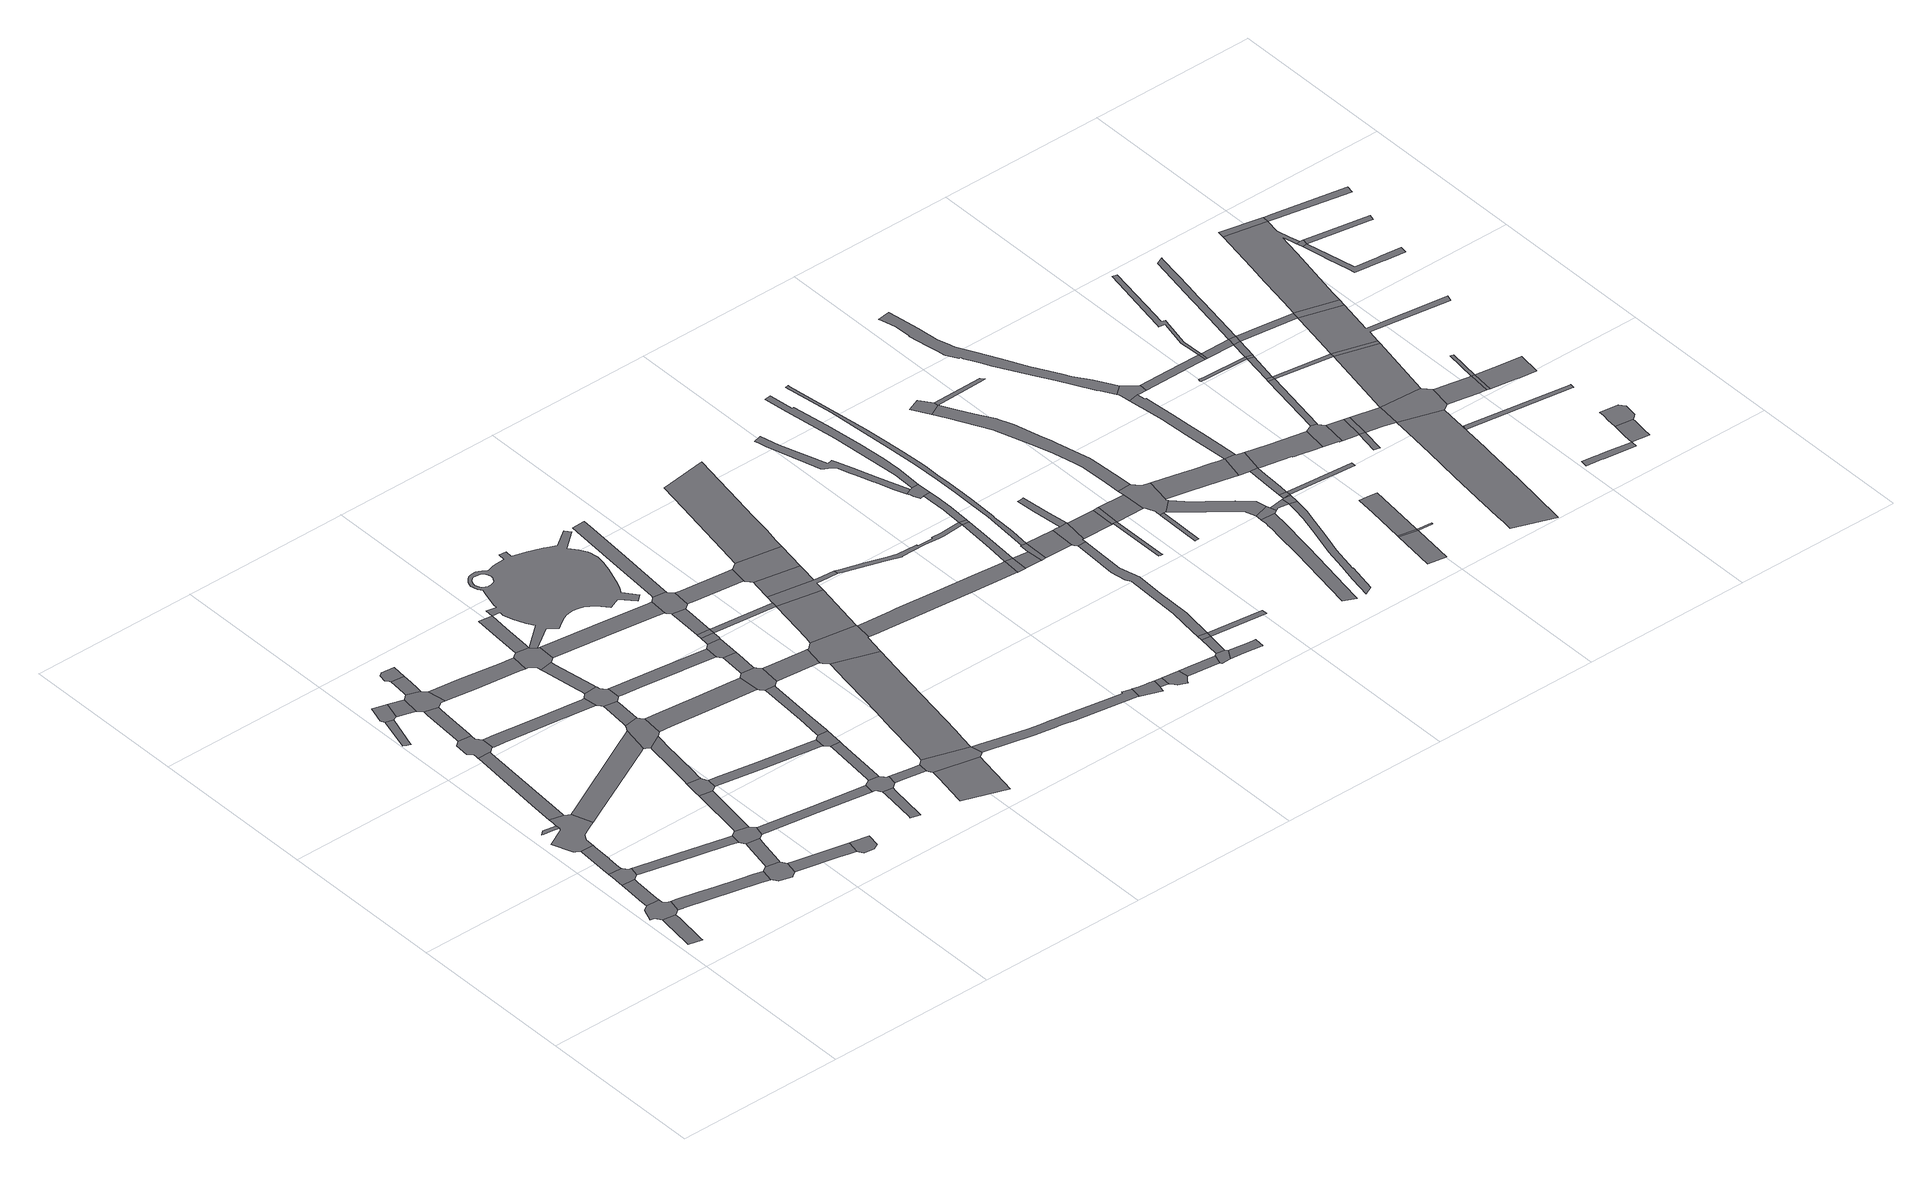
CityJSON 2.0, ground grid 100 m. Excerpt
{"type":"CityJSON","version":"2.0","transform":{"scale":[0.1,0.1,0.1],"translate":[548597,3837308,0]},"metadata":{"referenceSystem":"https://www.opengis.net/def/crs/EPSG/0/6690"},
"CityObjects":{
"road1":{"type":"Road","attributes":{"RoadStructureAttribute.sectionType":"1"},"geometry":[{"type":"MultiSurface","lod":"1","boundaries":[[[0,1,2,3,4,5,6,7,8,9,10,11]]]}]},
"road2":{"type":"Road","geometry":[{"type":"MultiSurface","lod":"1","boundaries":[[[12,13,14,15,16,0,11,17,18,19,20,21,22]]]}]},
"road3":{"type":"Road","attributes":{"RoadStructureAttribute.sectionType":"1"},"geometry":[{"type":"MultiSurface","lod":"1","boundaries":[[[23,24,25,12,22,26,27,28,29]]]}]},
"road4":{"type":"Road","geometry":[{"type":"MultiSurface","lod":"1","boundaries":[[[30,31,32,23,29,33,34,35,36,37,38]]]}]},
"road5":{"type":"Road","attributes":{"RoadStructureAttribute.sectionType":"1"},"geometry":[{"type":"MultiSurface","lod":"1","boundaries":[[[39,40,41,30,38,42,43,44,45,46,47,48]]]}]},
"road6":{"type":"Road","attributes":{"RoadStructureAttribute.sectionType":"1"},"geometry":[{"type":"MultiSurface","lod":"1","boundaries":[[[49,50,51,52,53,54,55,56,57]]]}]},
"road7":{"type":"Road","geometry":[{"type":"MultiSurface","lod":"1","boundaries":[[[58,59,60,57,56,61,62,63,64,39,48,65,66,67,68,69,70,71,72,73]]]}]},
"road8":{"type":"Road","attributes":{"RoadStructureAttribute.sectionType":"1"},"geometry":[{"type":"MultiSurface","lod":"1","boundaries":[[[74,75,76,77,78,18,17,79,80,81,82,83,84]]]}]},
"road9":{"type":"Road","attributes":{"RoadStructureAttribute.sectionType":"1"},"geometry":[{"type":"MultiSurface","lod":"1","boundaries":[[[85,86,87,35,34,88,89,90,91,92]]]}]},
"road10":{"type":"Road","attributes":{"RoadStructureAttribute.sectionType":"1"},"geometry":[{"type":"MultiSurface","lod":"1","boundaries":[[[93,94,95,96,58,73,97,98,99,100,101]]]}]},
"road11":{"type":"Road","attributes":{"RoadStructureAttribute.sectionType":"1"},"geometry":[{"type":"MultiSurface","lod":"1","boundaries":[[[102,103,104,105,106,107]]]}]},
"road12":{"type":"Road","geometry":[{"type":"MultiSurface","lod":"1","boundaries":[[[108,84,83,109,110,111,112,113,114,115,116]]]}]},
"road13":{"type":"Road","geometry":[{"type":"MultiSurface","lod":"1","boundaries":[[[117,118,119,102,107,120,121,122]]]}]},
"road14":{"type":"Road","geometry":[{"type":"MultiSurface","lod":"1","boundaries":[[[123,124,125,126,127,128,93,101,129,130,131,132,133]]]}]},
"road15":{"type":"Road","attributes":{"RoadStructureAttribute.sectionType":"1"},"geometry":[{"type":"MultiSurface","lod":"1","boundaries":[[[134,135,136,137,108,116,138,139,140,141]]]}]},
"road16":{"type":"Road","attributes":{"RoadStructureAttribute.sectionType":"1"},"geometry":[{"type":"MultiSurface","lod":"1","boundaries":[[[142,122,121,143,144,145]]]}]},
"road17":{"type":"Road","attributes":{"RoadStructureAttribute.sectionType":"1"},"geometry":[{"type":"MultiSurface","lod":"1","boundaries":[[[146,147,148,149,150,123,133,151,152,153,154]]]}]},
"road18":{"type":"Road","geometry":[{"type":"MultiSurface","lod":"1","boundaries":[[[155,156,92,91,157,134,141,158,159,160,161]]]}]},
"road19":{"type":"Road","attributes":{"RoadStructureAttribute.sectionType":"1"},"geometry":[{"type":"MultiSurface","lod":"1","boundaries":[[[162,163,164,165,70,69,166,167,168,169]]]}]},
"road20":{"type":"Road","geometry":[{"type":"MultiSurface","lod":"1","boundaries":[[[170,171,145,144,172,146,154,173,174,175,176,177,178]]]}]},
"road21":{"type":"Road","attributes":{"RoadStructureAttribute.sectionType":"1"},"geometry":[{"type":"MultiSurface","lod":"1","boundaries":[[[179,180,115,114,181,182,183,184,185]]]}]},
"road22":{"type":"Road","attributes":{"RoadStructureAttribute.sectionType":"1"},"geometry":[{"type":"MultiSurface","lod":"1","boundaries":[[[186,187,170,178,188,189,190,191,192]]]}]},
"road23":{"type":"Road","attributes":{"RoadStructureAttribute.sectionType":"1"},"geometry":[{"type":"MultiSurface","lod":"1","boundaries":[[[193,194,195,155,161,196,197,198]]]}]},
"road24":{"type":"Road","geometry":[{"type":"MultiSurface","lod":"1","boundaries":[[[199,200,201,202,203,186,192,204]]]}]},
"road25":{"type":"Road","attributes":{"RoadStructureAttribute.sectionType":"1"},"geometry":[{"type":"MultiSurface","lod":"1","boundaries":[[[205,206,207,208,131,130,209,210,211,212,213,214,215,216,217]]]}]},
"road26":{"type":"Road","geometry":[{"type":"MultiSurface","lod":"1","boundaries":[[[218,219,193,198,220,221,222,223]]]}]},
"road27":{"type":"Road","geometry":[{"type":"MultiSurface","lod":"1","boundaries":[[[224,185,184,225,226,227,228,229]]]}]},
"road28":{"type":"Road","attributes":{"RoadStructureAttribute.sectionType":"1"},"geometry":[{"type":"MultiSurface","lod":"1","boundaries":[[[230,231,232,233,234,235,236,237,238,239,218,223]]]}]},
"road29":{"type":"Road","attributes":{"RoadStructureAttribute.sectionType":"1"},"geometry":[{"type":"MultiSurface","lod":"1","boundaries":[[[240,241,242,176,175,243,244,245,246,247]]]}]},
"road30":{"type":"Road","attributes":{"RoadStructureAttribute.sectionType":"1"},"geometry":[{"type":"MultiSurface","lod":"1","boundaries":[[[248,249,160,159,250,251,252,253]]]}]},
"road31":{"type":"Road","geometry":[{"type":"MultiSurface","lod":"1","boundaries":[[[254,255,256,257,162,169,258,236,235,259,260]]]}]},
"road32":{"type":"Road","attributes":{"RoadStructureAttribute.sectionType":"1"},"geometry":[{"type":"MultiSurface","lod":"1","boundaries":[[[261,262,263,256,255,264,265,266]]]}]},
"road33":{"type":"Road","attributes":{"RoadStructureAttribute.sectionType":"1"},"geometry":[{"type":"MultiSurface","lod":"1","boundaries":[[[267,268,269,221,220,270,271,272,273,274]]]}]},
"road34":{"type":"Road","geometry":[{"type":"MultiSurface","lod":"1","boundaries":[[[275,276,277,278,279,217,216,280,261,266,281,282,283]]]}]},
"road35":{"type":"Road","attributes":{"RoadStructureAttribute.sectionType":"1"},"geometry":[{"type":"MultiSurface","lod":"1","boundaries":[[[284,285,286,287,288,289,290,279,278]]]}]},
"road36":{"type":"Road","geometry":[{"type":"MultiSurface","lod":"1","boundaries":[[[291,292,247,246,293,294,295,296,287,286,297,298,299,300,301,302,303]]]}]},
"road37":{"type":"Road","attributes":{"RoadStructureAttribute.sectionType":"1"},"geometry":[{"type":"MultiSurface","lod":"1","boundaries":[[[304,305,306,307,308,309,310,311]]]}]},
"road38":{"type":"Road","geometry":[{"type":"MultiSurface","lod":"1","boundaries":[[[312,253,252,313,314,315,304,311,316,317,318,319,320,321,322,323,324]]]}]},
"road39":{"type":"Road","attributes":{"RoadStructureAttribute.sectionType":"1"},"geometry":[{"type":"MultiSurface","lod":"1","boundaries":[[[325,326,327,291,303,328,329,330,331]]]}]},
"road40":{"type":"Road","attributes":{"RoadStructureAttribute.sectionType":"1"},"geometry":[{"type":"MultiSurface","lod":"1","boundaries":[[[332,333,334,260,259,335,336,337,338,339]]]}]},
"road41":{"type":"Road","attributes":{"RoadStructureAttribute.sectionType":"1"},"geometry":[{"type":"MultiSurface","lod":"1","boundaries":[[[340,341,342,312,324,343,344,345]]]}]},
"road42":{"type":"Road","attributes":{"RoadStructureAttribute.sectionType":"1"},"geometry":[{"type":"MultiSurface","lod":"1","boundaries":[[[346,347,319,318,348,349,350]]]}]},
"road43":{"type":"Road","geometry":[{"type":"MultiSurface","lod":"1","boundaries":[[[351,352,353,274,273,340,345,354]]]}]},
"road44":{"type":"Road","attributes":{"RoadStructureAttribute.sectionType":"1"},"geometry":[{"type":"MultiSurface","lod":"1","boundaries":[[[355,356,357,358,359,360,283,282,361,362,363,364,365,366,367,368,369]]]}]},
"road45":{"type":"Road","attributes":{"RoadStructureAttribute.sectionType":"1"},"geometry":[{"type":"MultiSurface","lod":"1","boundaries":[[[370,371,372,373,374,375,376,377]]]}]},
"road46":{"type":"Road","attributes":{"RoadStructureAttribute.sectionType":"1"},"geometry":[{"type":"MultiSurface","lod":"1","boundaries":[[[378,379,380,381,351,354,382,383,384,385]]]}]},
"road47":{"type":"Road","attributes":{"RoadStructureAttribute.sectionType":"1"},"geometry":[{"type":"MultiSurface","lod":"1","boundaries":[[[386,387,299,298,388,389,390,391,392]]]}]},
"road48":{"type":"Road","geometry":[{"type":"MultiSurface","lod":"1","boundaries":[[[393,350,349,370,377,394,395,396,397,398]]]}]},
"road49":{"type":"Road","geometry":[{"type":"MultiSurface","lod":"1","boundaries":[[[399,400,339,338,401,378,385,402,403,404,405,406,407,408]]]}]},
"road50":{"type":"Road","geometry":[{"type":"MultiSurface","lod":"1","boundaries":[[[409,410,411,412,413,414,415,416,417,418,419,420,421,422,423,424,425,426,427,428,429,430,431,432,433,434,435,436,437,438,439,440,441,442,443,444,331,445,446,447,448,449,301,300,450,451,452,453,454,455,456,457,458,459,460,461,462,463,464,465,466,467,468,469,470,471,472,473,474,475,476,477,478,479,480,481],[482,483,484,485,486,487,488,489,490,491,492,493,494,495,496,497,498,499,500,501,502,503,504,505,506,507,508,509,510,511,512,513,514,515,516,517,518,519,520,521,522]]]}]},
"road51":{"type":"Road","attributes":{"RoadStructureAttribute.sectionType":"1"},"geometry":[{"type":"MultiSurface","lod":"1","boundaries":[[[523,524,525,399,408,526,527,528]]]}]},
"road52":{"type":"Road","geometry":[{"type":"MultiSurface","lod":"1","boundaries":[[[529,369,368,530,523,528,531]]]}]},
"road53":{"type":"Road","attributes":{"RoadStructureAttribute.sectionType":"1"},"geometry":[{"type":"MultiSurface","lod":"1","boundaries":[[[532,533,529,531,534,535,536,537]]]}]},
"road54":{"type":"Road","geometry":[{"type":"MultiSurface","lod":"1","boundaries":[[[538,532,537,539]]]}]},
"road55":{"type":"Road","attributes":{"RoadStructureAttribute.sectionType":"1"},"geometry":[{"type":"MultiSurface","lod":"1","boundaries":[[[540,541,405,404,542,543,544,545]]]}]},
"road56":{"type":"Road","attributes":{"RoadStructureAttribute.sectionType":"1"},"geometry":[{"type":"MultiSurface","lod":"1","boundaries":[[[546,547,548,549,550,551,552,553,393,398,554,555,556,557,558]]]}]},
"road57":{"type":"Road","attributes":{"RoadStructureAttribute.sectionType":"1"},"geometry":[{"type":"MultiSurface","lod":"1","boundaries":[[[559,560,561,538,539,562,563]]]}]},
"road58":{"type":"Road","geometry":[{"type":"MultiSurface","lod":"1","boundaries":[[[564,565,392,391,566,559,563,567,568,569,570,571,572]]]}]},
"road59":{"type":"Road","attributes":{"RoadStructureAttribute.sectionType":"1"},"geometry":[{"type":"MultiSurface","lod":"1","boundaries":[[[539,537,573,574]]]}]},
"road60":{"type":"Road","attributes":{"RoadStructureAttribute.sectionType":"1"},"geometry":[{"type":"MultiSurface","lod":"1","boundaries":[[[575,576,577,578,579,580,581,582,583,564,572]]]}]},
"road61":{"type":"Road","geometry":[{"type":"MultiSurface","lod":"1","boundaries":[[[584,585,586,545,544,587,588,546,558,589,590,591,592,593,594]]]}]},
"road62":{"type":"Road","attributes":{"RoadStructureAttribute.sectionType":"1"},"geometry":[{"type":"MultiSurface","lod":"1","boundaries":[[[595,596,569,568,597,598,599,600]]]}]},
"road63":{"type":"Road","attributes":{"RoadStructureAttribute.sectionType":"1"},"geometry":[{"type":"MultiSurface","lod":"1","boundaries":[[[601,602,603,604,605,606,607,608,609,610,611,396,395,612,613,614,615,616,617,618,619,620,621,622]]]}]},
"road64":{"type":"Road","attributes":{"RoadStructureAttribute.sectionType":"1"},"geometry":[{"type":"MultiSurface","lod":"1","boundaries":[[[573,623,624,584,594,625,626]]]}]},
"road65":{"type":"Road","attributes":{"RoadStructureAttribute.sectionType":"1"},"geometry":[{"type":"MultiSurface","lod":"1","boundaries":[[[627,628,629,630,631,632,633]]]}]},
"road66":{"type":"Road","geometry":[{"type":"MultiSurface","lod":"1","boundaries":[[[629,634,574,573,626,635,636,637,638,639,640,630]]]}]},
"road67":{"type":"Road","geometry":[{"type":"MultiSurface","lod":"1","boundaries":[[[641,642,643,600,599,644,645,627,633,646]]]}]},
"road68":{"type":"Road","geometry":[{"type":"MultiSurface","lod":"1","boundaries":[[[647,648,649,650,651,652,622,621,653,654,655,656]]]}]},
"road69":{"type":"Road","attributes":{"RoadStructureAttribute.sectionType":"1"},"geometry":[{"type":"MultiSurface","lod":"1","boundaries":[[[657,658,659,660,661,662,663,664,665,666,667,668,669,641,646]]]}]},
"road70":{"type":"Road","attributes":{"RoadStructureAttribute.sectionType":"1"},"geometry":[{"type":"MultiSurface","lod":"1","boundaries":[[[670,671,672,673,674,675,593,592,676,677,678,679,680,681,682,683,684,685]]]}]},
"road71":{"type":"Road","attributes":{"RoadStructureAttribute.sectionType":"1"},"geometry":[{"type":"MultiSurface","lod":"1","boundaries":[[[656,655,686,687]]]}]},
"road72":{"type":"Road","geometry":[{"type":"MultiSurface","lod":"1","boundaries":[[[687,686,688,689,690,691,692,693,694,695]]]}]},
"road73":{"type":"Road","attributes":{"RoadStructureAttribute.sectionType":"1"},"geometry":[{"type":"MultiSurface","lod":"1","boundaries":[[[696,697,698,699,700,701,702,703,704,639,638,705,706,707,708,709,710,711,712,713]]]}]},
"road74":{"type":"Road","attributes":{"RoadStructureAttribute.sectionType":"1"},"geometry":[{"type":"MultiSurface","lod":"1","boundaries":[[[714,695,694,715,716,717]]]}]},
"road75":{"type":"Road","geometry":[{"type":"MultiSurface","lod":"1","boundaries":[[[718,717,716,719,720,721,722]]]}]},
"road76":{"type":"Road","attributes":{"RoadStructureAttribute.sectionType":"1"},"geometry":[{"type":"MultiSurface","lod":"1","boundaries":[[[723,718,722,724]]]}]},
"road77":{"type":"Road","geometry":[{"type":"MultiSurface","lod":"1","boundaries":[[[685,684,725,726,727,728]]]}]},
"road78":{"type":"Road","geometry":[{"type":"MultiSurface","lod":"1","boundaries":[[[729,723,724,730]]]}]},
"road79":{"type":"Road","attributes":{"RoadStructureAttribute.sectionType":"1"},"geometry":[{"type":"MultiSurface","lod":"1","boundaries":[[[731,721,720,732,733,734,735,736]]]}]},
"road80":{"type":"Road","attributes":{"RoadStructureAttribute.sectionType":"1"},"geometry":[{"type":"MultiSurface","lod":"1","boundaries":[[[737,738,727,726,739,740,741,742,743]]]}]},
"road81":{"type":"Road","attributes":{"RoadStructureAttribute.sectionType":"1"},"geometry":[{"type":"MultiSurface","lod":"1","boundaries":[[[712,744,745,685,728,746,747,748]]]}]},
"road82":{"type":"Road","geometry":[{"type":"MultiSurface","lod":"1","boundaries":[[[749,743,742,750,751,752]]]}]},
"road83":{"type":"Road","geometry":[{"type":"MultiSurface","lod":"1","boundaries":[[[753,713,712,748,754]]]}]},
"road84":{"type":"Road","attributes":{"RoadStructureAttribute.sectionType":"1"},"geometry":[{"type":"MultiSurface","lod":"1","boundaries":[[[755,756,757,758,759,760,761,762,763,764,765,766,767,768,769,770,771,772,773,774,775,776,777,778,779,780,781,782]]]}]},
"road85":{"type":"Road","attributes":{"RoadStructureAttribute.sectionType":"1"},"geometry":[{"type":"MultiSurface","lod":"1","boundaries":[[[783,784,785,786,787,788,789,790,729,730,791,792,793,794,795,796,797]]]}]},
"road86":{"type":"Road","attributes":{"RoadStructureAttribute.sectionType":"1"},"geometry":[{"type":"MultiSurface","lod":"1","boundaries":[[[798,799,800,801,730,724]]]}]},
"road87":{"type":"Road","attributes":{"RoadStructureAttribute.sectionType":"1"},"geometry":[{"type":"MultiSurface","lod":"1","boundaries":[[[802,803,804,805,806,807,808,753,754]]]}]},
"road88":{"type":"Road","geometry":[{"type":"MultiSurface","lod":"1","boundaries":[[[809,810,811,782,781,812,813,814,805,804]]]}]},
"road89":{"type":"Road","attributes":{"RoadStructureAttribute.sectionType":"1"},"geometry":[{"type":"MultiSurface","lod":"1","boundaries":[[[815,751,750,816,817,818]]]}]},
"road90":{"type":"Road","geometry":[{"type":"MultiSurface","lod":"1","boundaries":[[[819,818,817,820,783,797,821,822,823,824,825]]]}]},
"road91":{"type":"Road","attributes":{"RoadStructureAttribute.sectionType":"1"},"geometry":[{"type":"MultiSurface","lod":"1","boundaries":[[[826,827,828,829,830,831,832,833,834,835,836,837,810,809]]]}]},
"road92":{"type":"Road","attributes":{"RoadStructureAttribute.sectionType":"1"},"geometry":[{"type":"MultiSurface","lod":"1","boundaries":[[[838,839,840,841,842,843,844,845,846,847,848,849,850,851,852,853,854,855,856,857,858,859,860,861,862,752,751]]]}]},
"road93":{"type":"Road","attributes":{"RoadStructureAttribute.sectionType":"1"},"geometry":[{"type":"MultiSurface","lod":"1","boundaries":[[[863,864,865,866,867,825,824]]]}]},
"road94":{"type":"Road","attributes":{"RoadStructureAttribute.sectionType":"1"},"geometry":[{"type":"MultiSurface","lod":"1","boundaries":[[[868,823,822,869,870]]]}]},
"road95":{"type":"Road","geometry":[{"type":"MultiSurface","lod":"1","boundaries":[[[871,872,873,874,875,876]]]}]},
"road96":{"type":"Road","geometry":[{"type":"MultiSurface","lod":"1","boundaries":[[[870,869,871,876,877]]]}]},
"road97":{"type":"Road","attributes":{"RoadStructureAttribute.sectionType":"1"},"geometry":[{"type":"MultiSurface","lod":"1","boundaries":[[[877,876,878,879,880]]]}]},
"road98":{"type":"Road","geometry":[{"type":"MultiSurface","lod":"1","boundaries":[[[881,882,883,884,885,886]]]}]},
"road99":{"type":"Road","geometry":[{"type":"MultiSurface","lod":"1","boundaries":[[[887,888,889,890,891,892,893,880,879,894,895,896,897,898,881,886,899,900,901,902,903]]]}]},
"road100":{"type":"Road","geometry":[{"type":"MultiSurface","lod":"1","boundaries":[[[904,905,906,907,908,909]]]}]},
"road101":{"type":"Road","attributes":{"RoadStructureAttribute.sectionType":"1"},"geometry":[{"type":"MultiSurface","lod":"1","boundaries":[[[910,911,912,913,914,915,916,917,918,919,920,921,922,923,924,925,908,907,926,927,928,929,930,931,932,933,934,891,890]]]}]},
"road102":{"type":"Road","attributes":{"RoadStructureAttribute.sectionType":"1"},"geometry":[{"type":"MultiSurface","lod":"1","boundaries":[[[935,936,937,938,939,940,941,942,943,944,945,946,947,948,949]]]}]},
"road103":{"type":"Road","attributes":{"RoadStructureAttribute.sectionType":"1"},"geometry":[{"type":"MultiSurface","lod":"1","boundaries":[[[950,951,952,953,900,899,954,955,956,957]]]}]},
"road104":{"type":"Road","attributes":{"RoadStructureAttribute.sectionType":"1"},"geometry":[{"type":"MultiSurface","lod":"1","boundaries":[[[958,959,960,961,962,963,964,965,966,967,968,969,970,971,972,973,974,975,976,977,978,979,980,981]]]}]},
"road105":{"type":"Road","geometry":[{"type":"MultiSurface","lod":"1","boundaries":[[[957,956,935,949,982,983,984]]]}]},
"road106":{"type":"Road","geometry":[{"type":"MultiSurface","lod":"1","boundaries":[[[985,986,987,988,909,908]]]}]},
"road107":{"type":"Road","attributes":{"RoadStructureAttribute.sectionType":"1"},"geometry":[{"type":"MultiSurface","lod":"1","boundaries":[[[989,990,991,992,993,994,995,903,902,996,997,998,999,1000,1001,1002]]]}]},
"road108":{"type":"Road","attributes":{"RoadStructureAttribute.sectionType":"1"},"geometry":[{"type":"MultiSurface","lod":"1","boundaries":[[[1003,1004,1005,984,983,1006,1007,1008,958]]]}]},
"road109":{"type":"Road","geometry":[{"type":"MultiSurface","lod":"1","boundaries":[[[1009,1003,958,981,1010,1011]]]}]},
"road110":{"type":"Road","attributes":{"RoadStructureAttribute.sectionType":"1"},"geometry":[{"type":"MultiSurface","lod":"1","boundaries":[[[1012,1013,1014,1009,1011]]]}]},
"road111":{"type":"Road","geometry":[{"type":"MultiSurface","lod":"1","boundaries":[[[1015,1016,1014,1013,1017]]]}]},
"road112":{"type":"Road","attributes":{"RoadStructureAttribute.sectionType":"1"},"geometry":[{"type":"MultiSurface","lod":"1","boundaries":[[[1018,1019,1020,1021,1022]]]}]},
"road113":{"type":"Road","attributes":{"RoadStructureAttribute.sectionType":"1"},"geometry":[{"type":"MultiSurface","lod":"1","boundaries":[[[1023,1024,1015,1017,1025,1026,1027,1028,1029]]]}]},
"road114":{"type":"Road","geometry":[{"type":"MultiSurface","lod":"1","boundaries":[[[1030,1018,1022,1031]]]}]},
"road115":{"type":"Road","geometry":[{"type":"MultiSurface","lod":"1","boundaries":[[[1002,1001,1023,1029,1032,1033,1034,1035]]]}]},
"road116":{"type":"Road","attributes":{"RoadStructureAttribute.sectionType":"1"},"geometry":[{"type":"MultiSurface","lod":"1","boundaries":[[[1036,1037,1038,1039,1040,1041,1042,1030,1031]]]}]},
"road117":{"type":"Road","geometry":[{"type":"MultiSurface","lod":"1","boundaries":[[[1043,1044,1031,1022]]]}]},
"road118":{"type":"Road","attributes":{"RoadStructureAttribute.sectionType":"1"},"geometry":[{"type":"MultiSurface","lod":"1","boundaries":[[[1045,1046,1047,1048,1049,1050,1051,1052,1053,1054,1055,1056,1057,1002,1035]]]}]},
"road119":{"type":"Road","attributes":{"RoadStructureAttribute.sectionType":"1"},"geometry":[{"type":"MultiSurface","lod":"1","boundaries":[[[1058,1059,1060,1061,1062,1063,1064,1065,1066,1067,1068,1069,1070,1071,1072,1073,1074,1075,1076,1077,1078,1079,1080,1081,1082,1083,1084,1085,1086,1087,1088,1089,1090,1091,1092,1093,1094,1095,1096]]]}]},
"road120":{"type":"Road","attributes":{"RoadStructureAttribute.sectionType":"1"},"geometry":[{"type":"MultiSurface","lod":"1","boundaries":[[[1097,1098,1099,1100,1017,1013]]]}]},
"road121":{"type":"Road","geometry":[{"type":"MultiSurface","lod":"1","boundaries":[[[1101,1102,1096,1095,1103,1104,1054,1053,1105,1106,1107,1108]]]}]},
"road122":{"type":"Road","attributes":{"RoadStructureAttribute.sectionType":"1"},"geometry":[{"type":"MultiSurface","lod":"1","boundaries":[[[1109,1032,1029,1110,1111,1112,1113,1114,1115,1116,1117]]]}]},
"road123":{"type":"Road","geometry":[{"type":"MultiSurface","lod":"1","boundaries":[[[1118,1119,1117,1116,1120,1121,1122,1123,1124,1125,1126]]]}]},
"road124":{"type":"Road","attributes":{"RoadStructureAttribute.sectionType":"1"},"geometry":[{"type":"MultiSurface","lod":"1","boundaries":[[[1127,1128,1129,1108,1107,1130,1131,1132]]]}]},
"road125":{"type":"Road","geometry":[{"type":"MultiSurface","lod":"1","boundaries":[[[1133,1134,1135,1136,1137]]]}]},
"road126":{"type":"Road","attributes":{"RoadStructureAttribute.sectionType":"1"},"geometry":[{"type":"MultiSurface","lod":"1","boundaries":[[[1123,1122,1138,1133,1139]]]}]},
"road127":{"type":"Road","attributes":{"RoadStructureAttribute.sectionType":"1"},"geometry":[{"type":"MultiSurface","lod":"1","boundaries":[[[1140,1118,1126,1141]]]}]},
"road128":{"type":"Road","geometry":[{"type":"MultiSurface","lod":"1","boundaries":[[[1139,1133,1137,1142]]]}]},
"road129":{"type":"Road","geometry":[{"type":"MultiSurface","lod":"1","boundaries":[[[1143,1144,1145,1146,1147,1148,1149]]]}]},
"road130":{"type":"Road","attributes":{"RoadStructureAttribute.sectionType":"1"},"geometry":[{"type":"MultiSurface","lod":"1","boundaries":[[[1150,1151,1152,1153,1154,1155,1156,1157,1158,1159,1160,1161,1162,1163,1164,1165]]]}]},
"road131":{"type":"Road","geometry":[{"type":"MultiSurface","lod":"1","boundaries":[[[1132,1131,1166,1167]]]}]},
"road132":{"type":"Road","attributes":{"RoadStructureAttribute.sectionType":"1"},"geometry":[{"type":"MultiSurface","lod":"1","boundaries":[[[1142,1137,1168,1169,1170,1150,1171]]]}]},
"road133":{"type":"Road","geometry":[{"type":"MultiSurface","lod":"1","boundaries":[[[1172,1140,1141,1173]]]}]},
"road134":{"type":"Road","attributes":{"RoadStructureAttribute.sectionType":"1"},"geometry":[{"type":"MultiSurface","lod":"1","boundaries":[[[1148,1172,1173,1174]]]}]},
"road135":{"type":"Road","attributes":{"RoadStructureAttribute.sectionType":"1"},"geometry":[{"type":"MultiSurface","lod":"1","boundaries":[[[1175,1167,1166,1176,1177]]]}]},
"road136":{"type":"Road","geometry":[{"type":"MultiSurface","lod":"1","boundaries":[[[1149,1148,1174,1178]]]}]},
"road137":{"type":"Road","attributes":{"RoadStructureAttribute.sectionType":"1"},"geometry":[{"type":"MultiSurface","lod":"1","boundaries":[[[1179,1176,1180,1149,1178]]]}]},
"road138":{"type":"Road","attributes":{"RoadStructureAttribute.sectionType":"1"},"geometry":[{"type":"MultiSurface","lod":"1","boundaries":[[[1181,1182,1183,1184,1185,1186,1187,1188,1132,1167,1189,1190,1191,1192,1193,1194,1195,1196]]]}]},
"road139":{"type":"Road","geometry":[{"type":"MultiSurface","lod":"1","boundaries":[[[1177,1176,1179,1197]]]}]},
"road140":{"type":"Road","attributes":{"RoadStructureAttribute.sectionType":"1"},"geometry":[{"type":"MultiSurface","lod":"1","boundaries":[[[1173,1141,1198,1199]]]}]},
"road141":{"type":"Road","geometry":[{"type":"MultiSurface","lod":"1","boundaries":[[[1171,1150,1165,1200,1201,1202,1203,1204]]]}]},
"road142":{"type":"Road","attributes":{"RoadStructureAttribute.sectionType":"1"},"geometry":[{"type":"MultiSurface","lod":"1","boundaries":[[[1198,1205,1206,1171,1204,1207]]]}]},
"road143":{"type":"Road","attributes":{"RoadStructureAttribute.sectionType":"1"},"geometry":[{"type":"MultiSurface","lod":"1","boundaries":[[[1208,1197,1179,1209,1210]]]}]},
"road144":{"type":"Road","attributes":{"RoadStructureAttribute.sectionType":"1"},"geometry":[{"type":"MultiSurface","lod":"1","boundaries":[[[1211,1212,1213,1214,1215,1216,1217,1218,1219,1220,1221,1177,1197]]]}]},
"road145":{"type":"Road","attributes":{"RoadStructureAttribute.sectionType":"1"},"geometry":[{"type":"MultiSurface","lod":"1","boundaries":[[[1222,1223,1224,1225,1226,1227,1228,1229,1230,1231,1232,1233,1234,1235,1236]]]}]},
"road146":{"type":"Road","attributes":{"RoadStructureAttribute.sectionType":"1"},"geometry":[{"type":"MultiSurface","lod":"1","boundaries":[[[1237,1238,1239,1240,1241,1203,1202,1242,1243,1244,1245,1246]]]}]},
"road147":{"type":"Road","geometry":[{"type":"MultiSurface","lod":"1","boundaries":[[[1199,1198,1207,1247]]]}]},
"road148":{"type":"Road","attributes":{"RoadStructureAttribute.sectionType":"1"},"geometry":[{"type":"MultiSurface","lod":"1","boundaries":[[[1248,1249,1250,1251,1252,1253,1254,1255]]]}]},
"road149":{"type":"Road","geometry":[{"type":"MultiSurface","lod":"1","boundaries":[[[1246,1245,1256,1257]]]}]},
"road150":{"type":"Road","geometry":[{"type":"MultiSurface","lod":"1","boundaries":[[[1210,1209,1258,1259,1260]]]}]},
"road151":{"type":"Road","geometry":[{"type":"MultiSurface","lod":"1","boundaries":[[[1261,1262,1263,1264,1246,1257]]]}]},
"road152":{"type":"Road","attributes":{"RoadStructureAttribute.sectionType":"1"},"geometry":[{"type":"MultiSurface","lod":"1","boundaries":[[[1265,1266,1267,1236,1268,1269,1270,1271]]]}]},
"road153":{"type":"Road","attributes":{"RoadStructureAttribute.sectionType":"1"},"geometry":[{"type":"MultiSurface","lod":"1","boundaries":[[[1272,1257,1256,1273,1274,1275,1276,1277]]]}]},
"road154":{"type":"Road","geometry":[{"type":"MultiSurface","lod":"1","boundaries":[[[1278,1279,1280,1265,1271,1281,1282,1283,1284,1285]]]}]},
"road155":{"type":"Road","attributes":{"RoadStructureAttribute.sectionType":"1"},"geometry":[{"type":"MultiSurface","lod":"1","boundaries":[[[1209,1286,1287,1288,1289,1199,1247,1290,1291,1292,1293,1294,1295,1258]]]}]},
"road156":{"type":"Road","attributes":{"RoadStructureAttribute.sectionType":"1"},"geometry":[{"type":"MultiSurface","lod":"1","boundaries":[[[1296,1297,1298,1299,1300,1301,1260,1259,1302,1303,1304,1305,1306,1307,1308,1309,1310]]]}]},
"road157":{"type":"Road","geometry":[{"type":"MultiSurface","lod":"1","boundaries":[[[1311,1296,1310,1312]]]}]},
"road158":{"type":"Road","geometry":[{"type":"MultiSurface","lod":"1","boundaries":[[[1313,1314,1307,1306,1315,1316,1317,1318]]]}]},
"road159":{"type":"Road","attributes":{"RoadStructureAttribute.sectionType":"1"},"geometry":[{"type":"MultiSurface","lod":"1","boundaries":[[[1319,1320,1321,1322,1323,1317,1316,1324,1325,1326,1327,1328,1329,1330,1331,1332,1333,1334]]]}]},
"road160":{"type":"Road","attributes":{"RoadStructureAttribute.sectionType":"1"},"geometry":[{"type":"MultiSurface","lod":"1","boundaries":[[[1335,1318,1317,1336,1337,1338]]]}]},
"road161":{"type":"Road","attributes":{"RoadStructureAttribute.sectionType":"1"},"geometry":[{"type":"MultiSurface","lod":"1","boundaries":[[[1339,1340,1312,1310,1341,1342,1343]]]}]}
},
"vertices":[
[81,433,0],[77,399,0],[52,215,0],[51,210,0],[49,200,0],[48,197,0],[128,178,0],[128,182,0],[129,193,0],[130,204,0],[155,388,0],[159,420,0],
[94,572,0],[62,549,0],[61,548,0],[33,473,0],[58,466,0],[190,443,0],[211,520,0],[187,526,0],[173,547,0],[173,548,0],[173,568,0],
[109,779,0],[107,752,0],[97,607,0],[174,589,0],[184,746,0],[187,774,0],[188,774,0],
[117,891,0],[114,857,0],[112,828,0],[208,788,0],[220,796,0],[234,853,0],[220,856,0],[209,870,0],[196,885,0],
[132,1122,0],[131,1112,0],[118,911,0],[195,886,0],[196,905,0],[201,986,0],[201,987,0],[205,1041,0],[209,1106,0],[210,1120,0],
[93,1376,0],[81,1365,0],[69,1353,0],[79,1352,0],[136,1344,0],[161,1339,0],[169,1337,0],[171,1336,0],[173,1363,0],
[179,1425,0],[176,1391,0],[174,1370,0],[170,1324,0],[56,1266,0],[99,1145,0],[110,1138,0],[215,1179,0],[234,1216,0],[276,1237,0],[314,1256,0],[333,1266,0],[291,1386,0],[279,1393,0],[277,1394,0],[258,1405,0],
[674,417,0],[594,435,0],[457,466,0],[367,486,0],[239,514,0],[220,436,0],[222,436,0],[223,436,0],[658,340,0],[707,329,0],[723,406,0],
[758,733,0],[491,794,0],[261,847,0],[247,788,0],[550,720,0],[744,675,0],[783,666,0],[792,725,0],
[233,2040,0],[233,2030,0],[207,1748,0],[189,1540,0],[259,1418,0],[269,1534,0],[310,2023,0],[312,2036,0],[313,2037,0],
[69,2565,0],[9,2362,0],[29,2352,0],[49,2343,0],[50,2346,0],[112,2553,0],
[758,425,0],[708,329,0],[730,294,0],[807,275,0],[808,276,0],[839,297,0],[840,297,0],[858,375,0],[836,409,0],
[89,2695,0],[57,2591,0],[60,2584,0],[132,2562,0],[139,2565,0],[171,2670,0],
[246,2207,0],[215,2185,0],[210,2102,0],[211,2101,0],[235,2072,0],[234,2056,0],[341,2060,0],[348,2059,0],[349,2140,0],[323,2171,0],[326,2201,0],
[805,632,0],[800,609,0],[763,444,0],[759,428,0],[839,421,0],[840,426,0],[877,592,0],[883,620,0],
[240,2649,0],[205,2545,0],[246,2532,0],[261,2643,0],
[272,2502,0],[271,2491,0],[270,2471,0],[249,2228,0],[247,2212,0],[327,2219,0],[345,2420,0],[349,2463,0],[351,2484,0],
[827,748,0],[806,734,0],[790,655,0],[904,633,0],[914,640,0],[929,699,0],[904,730,0],
[949,1722,0],[929,1711,0],[831,1661,0],[356,1418,0],[415,1308,0],[628,1414,0],[891,1548,0],[918,1561,0],
[292,2668,0],[265,2646,0],[252,2525,0],[378,2502,0],[384,2505,0],[410,2503,0],[395,2616,0],[390,2621,0],[369,2644,0],
[1163,310,0],[909,363,0],[891,287,0],[1089,245,0],[1146,232,0],[1186,223,0],[1203,302,0],
[308,2799,0],[295,2690,0],[370,2652,0],[373,2668,0],[375,2681,0],[384,2769,0],[387,2790,0],
[879,1081,0],[876,1065,0],[830,764,0],[908,754,0],[954,1054,0],[957,1069,0],
[317,2887,0],[314,2885,0],[296,2873,0],[288,2826,0],[303,2805,0],[396,2879,0],
[951,2065,0],[947,2065,0],[628,2103,0],[417,2131,0],[357,2057,0],[417,2050,0],[616,2026,0],[785,2005,0],[787,2005,0],[866,1995,0],[935,1986,0],[966,1982,0],[956,2065,0],
[897,1199,0],[884,1118,0],[989,1092,0],[996,1151,0],[990,1162,0],[976,1186,0],
[1218,299,0],[1201,202,0],[1209,190,0],[1268,182,0],[1301,200,0],[1317,279,0],
[980,1212,0],[986,1248,0],[1026,1513,0],[1029,1530,0],[1038,1586,0],[1038,1588,0],[950,1536,0],[947,1526,0],[922,1363,0],[901,1225,0],
[879,2550,0],[831,2556,0],[584,2591,0],[594,2478,0],[804,2451,0],[864,2445,0],[890,2440,0],[903,2547,0],
[1256,649,0],[943,696,0],[946,635,0],[1246,591,0],[1563,544,0],[1572,604,0],
[1073,1747,0],[1053,1771,0],[970,1758,0],[959,1739,0],[927,1554,0],[1066,1613,0],[1079,1740,0],
[990,1952,0],[987,1926,0],[973,1783,0],[1053,1776,0],[1067,1918,0],[1069,1939,0],
[1607,1051,0],[1277,1105,0],[1039,1143,0],[1029,1086,0],[1281,1043,0],[1598,993,0],[1619,989,0],[1624,1049,0],
[1091,2047,0],[1067,2078,0],[1065,2094,0],[1064,2099,0],[983,2093,0],[972,1975,0],[1091,1958,0],[1098,1965,0],[1099,2046,0],
[1060,2121,0],[1025,2369,0],[1022,2397,0],[944,2382,0],[948,2357,0],[977,2144,0],[982,2111,0],
[935,2571,0],[911,2554,0],[909,2437,0],[913,2434,0],[940,2412,0],[942,2399,0],[1040,2412,0],[1050,2419,0],[1058,2527,0],[1042,2530,0],[1015,2559,0],[1013,2558,0],[1014,2561,0],
[1604,509,0],[1601,482,0],[1572,269,0],[1569,256,0],[1627,241,0],[1629,260,0],[1659,473,0],[1663,500,0],
[1610,626,0],[1582,541,0],[1590,530,0],[1596,521,0],[1675,509,0],[1684,516,0],[1697,526,0],[1707,583,0],[1694,585,0],[1685,597,0],[1681,602,0],[1678,606,0],[1670,617,0],
[962,2889,0],[951,2762,0],[938,2598,0],[1016,2585,0],[1017,2590,0],[1031,2756,0],[1042,2879,0],
[1606,1689,0],[1395,1709,0],[1149,1733,0],[1139,1606,0],[1389,1581,0],[1594,1561,0],[1666,1555,0],[1662,1684,0],
[1645,963,0],[1644,943,0],[1612,640,0],[1671,632,0],[1702,936,0],[1704,957,0],
[1833,563,0],[1739,578,0],[1731,521,0],[1878,496,0],[1888,555,0],
[1656,1072,0],[1645,1064,0],[1635,1057,0],[1715,1066,0],
[1495,1996,0],[1487,1997,0],[1378,2011,0],[1232,2029,0],[1180,2036,0],[1135,2041,0],[1105,1965,0],[1123,1963,0],[1222,1950,0],[1416,1925,0],[1477,1918,0],[1489,1916,0],[1658,1896,0],[1682,1892,0],[1687,1972,0],
[1899,463,0],[1889,408,0],[1854,217,0],[1850,197,0],[2106,111,0],[2117,165,0],[2152,358,0],[2161,408,0],
[1692,1524,0],[1692,1516,0],[1672,1230,0],[1657,1086,0],[1717,1080,0],[1729,1225,0],[1752,1511,0],[1752,1519,0],
[1709,2445,0],[1373,2488,0],[1067,2417,0],[1368,2378,0],[1681,2339,0],[1718,2333,0],[1726,2443,0],
[1920,581,0],[2186,424,0],[2194,429,0],[2180,499,0],[2179,499,0],[2179,500,0],
[1691,1709,0],[1678,1697,0],[1674,1545,0],[1753,1519,0],[1772,1534,0],[1783,1542,0],[1796,1669,0],[1775,1692,0],[1770,1698,0],[1770,1700,0],
[1430,3186,0],[1436,3230,0],[1394,3235,0],[1388,3191,0],[1358,3190,0],[1333,3188,0],[1308,3185,0],[1285,3177,0],[1263,3172,0],[1253,3182,0],[1243,3189,0],[1228,3199,0],[1219,3202,0],[1213,3204,0],[1200,3204,0],[1188,3204,0],[1173,3201,0],[1160,3196,0],[1157,3194,0],[1150,3188,0],[1140,3178,0],[1130,3168,0],[1126,3156,0],[1121,3143,0],[1118,3131,0],[1121,3116,0],[1124,3103,0],[1129,3091,0],[1129,3090,0],[1136,3078,0],[1144,3068,0],[1132,3028,0],[1117,2978,0],[1108,2941,0],[1105,2918,0],[1046,2928,0],[1091,2873,0],[1086,2845,0],[1104,2788,0],[1135,2721,0],[1158,2676,0],[1183,2624,0],[1234,2582,0],[1276,2612,0],[1306,2630,0],[1333,2640,0],[1376,2648,0],[1406,2644,0],[1441,2634,0],[1468,2619,0],[1493,2599,0],[1542,2542,0],[1611,2571,0],[1679,2494,0],[1719,2527,0],[1658,2604,0],[1678,2636,0],[1700,2689,0],[1737,2787,0],[1751,2847,0],[1758,2900,0],[1758,2920,0],[1753,2942,0],[1747,2964,0],[1724,3004,0],[1686,3054,0],[1793,3140,0],[1768,3175,0],[1668,3104,0],[1633,3118,0],[1601,3133,0],[1558,3147,0],[1515,3162,0],[1226,3084,0],[1220,3082,0],[1219,3082,0],[1211,3077,0],[1201,3076,0],[1194,3076,0],[1184,3076,0],[1179,3079,0],[1171,3081,0],[1164,3086,0],[1156,3091,0],[1151,3098,0],[1149,3101,0],[1146,3106,0],[1143,3116,0],[1141,3123,0],[1143,3133,0],[1143,3141,0],[1146,3151,0],[1150,3158,0],[1158,3166,0],[1163,3171,0],[1168,3174,0],[1173,3176,0],[1180,3179,0],[1190,3179,0],[1211,3176,0],[1218,3174,0],[1225,3169,0],[1233,3164,0],[1238,3157,0],[1243,3149,0],[1246,3142,0],[1248,3132,0],[1248,3127,0],[1248,3124,0],[1247,3120,0],[1246,3114,0],[1243,3107,0],[1239,3099,0],[1234,3092,0],
[1705,1863,0],[1703,1841,0],[1693,1723,0],[1771,1716,0],[1781,1834,0],[1783,1856,0],
[1716,1998,0],[1704,1864,0],[1795,1991,0],
[1723,2055,0],[1719,2013,0],[1796,2007,0],[1800,2045,0],[1800,2047,0],[1801,2049,0],
[1725,2090,0],[1804,2084,0],
[2057,1642,0],[1835,1664,0],[1823,1538,0],[2043,1517,0],[2047,1516,0],[2070,1641,0],
[2080,1475,0],[2052,1318,0],[2022,1141,0],[2003,1037,0],[1972,867,0],[1941,696,0],[1930,632,0],[1926,611,0],[2194,580,0],[2200,614,0],[2207,652,0],[2286,1093,0],[2341,1388,0],
[1741,2303,0],[1741,2300,0],[1739,2264,0],[1817,2258,0],[1820,2290,0],
[1756,2469,0],[1732,2447,0],[1723,2327,0],[1847,2310,0],[1852,2314,0],[1862,2424,0],[1857,2430,0],[1835,2455,0],[1835,2458,0],
[2179,2008,0],[2184,2043,0],
[1837,2478,0],[1870,2849,0],[1893,3113,0],[1895,3143,0],[1897,3164,0],[1817,3162,0],[1814,3121,0],[1786,2807,0],[1759,2486,0],
[2118,1672,0],[2080,1640,0],[2072,1641,0],[2056,1505,0],[2062,1498,0],[2353,1452,0],[2364,1513,0],[2365,1517,0],[2371,1516,0],[2385,1624,0],[2386,1630,0],
[2167,2388,0],[1897,2418,0],[1883,2310,0],[2156,2279,0],[2190,2275,0],[2207,2383,0],
[3097,335,0],[3047,348,0],[3044,337,0],[2952,352,0],[2762,382,0],[2640,403,0],[2622,406,0],[2581,410,0],[2502,424,0],[2338,462,0],[2221,488,0],[2208,427,0],[2488,364,0],[2614,344,0],[2640,340,0],[2692,330,0],[2694,330,0],[2718,325,0],[2917,294,0],[3085,266,0],[3091,265,0],[3102,334,0],
[2179,2005,0],[2128,1716,0],[2398,1698,0],[2446,1958,0],
[2220,2231,0],[2215,2202,0],[2196,2099,0],[2463,2051,0],[2464,2056,0],[2481,2154,0],[2487,2183,0],
[2186,2043,0],[2458,2022,0],[2459,2022,0],[2484,2021,0],[2590,2013,0],[2591,2040,0],[2487,2048,0],
[2252,2413,0],[2228,2395,0],[2212,2383,0],[2194,2269,0],[2199,2262,0],[2519,2365,0],
[3208,316,0],[3206,316,0],[3191,318,0],[3185,318,0],[3137,324,0],[3110,332,0],[3211,218,0],[3219,248,0],[3220,254,0],[3231,313,0],
[2529,2421,0],[2542,2485,0],[2548,2510,0],[2574,2664,0],[2581,2703,0],[2584,2723,0],[2614,2883,0],[2615,2889,0],[2632,2981,0],[2662,3151,0],[2381,3113,0],[2349,2931,0],[2264,2471,0],
[3277,1543,0],[3088,1560,0],[2877,1579,0],[2628,1604,0],[2597,1606,0],[2428,1620,0],[2416,1513,0],[2585,1498,0],[2629,1494,0],[2697,1486,0],[2868,1470,0],[3002,1458,0],[3211,1439,0],[3272,1435,0],[3285,1434,0],[3292,1541,0],
[3270,247,0],[3275,307,0],
[3289,222,0],[3299,209,0],[3351,189,0],[3355,203,0],[3366,215,0],[3371,220,0],[3382,233,0],[3378,294,0],
[3201,1927,0],[3141,1929,0],[3140,1922,0],[3044,1924,0],[3044,1932,0],[2923,1938,0],[2870,1954,0],[2754,1990,0],[2624,2030,0],[2624,2001,0],[2841,1934,0],[2926,1906,0],[2927,1908,0],[3079,1907,0],[3166,1901,0],[3197,1899,0],[3326,1909,0],[3325,1935,0],
[3434,287,0],[3387,232,0],[3575,208,0],[3596,267,0],
[3612,279,0],[3584,199,0],[3637,200,0],[3675,257,0],[3662,271,0],
[3629,412,0],[3683,405,0],
[3329,1430,0],[3337,1431,0],[3340,1535,0],[3341,1536,0],
[3633,445,0],[3688,438,0],
[3798,241,0],[3722,190,0],[3829,177,0],[3832,176,0],[3833,176,0],[3838,236,0],
[3424,1527,0],[3352,1534,0],[3339,1431,0],[3419,1429,0],[3425,1429,0],[3439,1429,0],[3433,1526,0],
[3325,1902,0],[3306,1675,0],[3345,1599,0],[3356,1757,0],[3367,1906,0],
[3437,1587,0],[3468,1429,0],[3470,1585,0],[3442,1586,0],
[3327,1935,0],[3369,1926,0],
[3251,2489,0],[3207,2620,0],[3174,2720,0],[3169,2736,0],[3160,2734,0],[3136,2730,0],[3095,2856,0],[3047,3005,0],[3021,3117,0],[2974,3106,0],[2980,3083,0],[2990,3039,0],[3012,2961,0],[3052,2818,0],[3056,2803,0],[3080,2719,0],[3095,2704,0],[3130,2687,0],[3150,2667,0],[3169,2602,0],[3177,2576,0],[3187,2547,0],[3214,2466,0],[3215,2464,0],[3234,2405,0],[3250,2356,0],[3277,2284,0],[3314,2299,0],
[3657,1400,0],[3653,1302,0],[3644,1127,0],[3656,1034,0],[3671,1003,0],[3665,789,0],[3661,668,0],[3638,489,0],[3688,441,0],[3711,599,0],[3716,630,0],[3721,857,0],[3726,1004,0],[3696,1127,0],[3706,1398,0],
[4017,363,0],[4020,363,0],[4019,379,0],[4017,395,0],
[3377,2059,0],[3375,2171,0],[3373,2215,0],[3330,2214,0],[3331,2159,0],[3332,2062,0],[3331,2032,0],
[3371,2306,0],[3328,2301,0],[3323,2300,0],[3285,2263,0],[3292,2245,0],[3306,2207,0],
[3476,1585,0],[3539,1428,0],[3637,1426,0],[3643,1579,0],
[3671,1578,0],[3645,1416,0],[3706,1426,0],[3715,1426,0],[3734,1575,0],[3734,1579,0],[3689,1577,0],
[3379,2463,0],[3376,2573,0],[3361,2755,0],[3334,2975,0],[3305,3190,0],[3292,3187,0],[3292,3189,0],[3274,3337,0],[3235,3332,0],[3255,3184,0],[3298,2860,0],[3332,2438,0],
[3482,1702,0],[3486,1794,0],[3488,1852,0],[3490,1859,0],[3496,2035,0],[3498,2112,0],[3497,2209,0],[3496,2302,0],[3495,2397,0],[3492,2447,0],[3486,2557,0],[3475,2682,0],[3463,2824,0],[3400,3336,0],[3399,3343,0],[3379,3341,0],[3419,3036,0],[3438,2811,0],[3453,2629,0],[3465,2432,0],[3469,2269,0],[3470,2132,0],[3469,2007,0],[3465,1874,0],[3458,1787,0],
[3720,1702,0],[3701,1876,0],[3680,1874,0],[3660,1872,0],[3670,1761,0],
[3780,1575,0],[3901,1423,0],[3904,1572,0],
[3910,1423,0],[3913,1074,0],[3923,1071,0],[3933,1069,0],[3933,1072,0],[3930,1422,0],
[3938,1572,0],
[3940,1422,0],[4105,1421,0],[4101,1569,0],
[4134,1324,0],[4134,1318,0],[4131,1049,0],[4143,1049,0],[4156,1049,0],[4158,1324,0],
[4222,1565,0],[4220,1568,0],[4199,1592,0],[4183,1611,0],[4100,1609,0],[4100,1588,0],[4101,1583,0],[4112,1420,0],[4112,1419,0],[4119,1402,0],[4135,1361,0],[4135,1351,0],[4170,1324,0],[4242,1387,0],[4235,1395,0],[4238,1406,0],[4265,1555,0],
[3864,2758,0],[3813,2830,0],[3738,2799,0],[3794,2694,0],[3866,2733,0],[3865,2758,0],
[4177,1729,0],[4170,1854,0],[4167,1886,0],[4165,1909,0],[4159,1936,0],[4119,2112,0],[4118,2118,0],[4112,2143,0],[4099,2195,0],[4055,2365,0],[4040,2407,0],[4029,2432,0],[4017,2462,0],[3973,2539,0],[3917,2641,0],[3871,2726,0],[3833,2623,0],[3947,2399,0],[4017,2185,0],[4041,2098,0],[4053,2053,0],[4084,1923,0],[4092,1878,0],[4097,1726,0],[4097,1725,0],
[4495,964,0],[4494,925,0],[4493,910,0],[4492,908,0],[4487,865,0],[4478,810,0],[4452,634,0],[4376,201,0],[4374,194,0],[4445,162,0],[4449,187,0],[4530,635,0],[4572,900,0],[4572,901,0],[4581,961,0],
[4573,1093,0],[4497,1167,0],[4380,1258,0],[4326,1300,0],[4328,1193,0],[4475,1072,0],[4496,1002,0],[4586,1031,0],
[4688,972,0],[4675,901,0],[4667,854,0],[4664,835,0],[4635,733,0],[4600,608,0],[4583,543,0],[4555,412,0],[4528,294,0],[4516,227,0],[4510,195,0],[4509,184,0],[4505,164,0],[4504,160,0],[4555,186,0],[4573,273,0],[4591,362,0],[4588,363,0],[4623,531,0],[4637,580,0],[4658,660,0],[4692,780,0],[4715,870,0],[4729,959,0],
[4593,967,0],[4604,973,0],[4591,1008,0],
[4178,2741,0],[4186,2741,0],[4177,2752,0],[4169,2763,0],
[4671,1462,0],[4648,1467,0],[4640,1469,0],[4609,1476,0],[4502,1500,0],[4448,1513,0],[4342,1537,0],[4243,1405,0],[4261,1401,0],[4310,1390,0],[4377,1375,0],[4618,1320,0],[4645,1314,0],[4679,1460,0],
[4683,1021,0],[4657,1017,0],[4594,1009,0],[4624,983,0],[4657,977,0],[4669,975,0],
[4694,1022,0],[4731,968,0],[4738,1021,0],
[4739,1025,0],[4739,1027,0],[4694,1024,0],
[4696,1058,0],[4695,1043,0],[4741,1055,0],
[4930,406,0],[4897,144,0],[5007,127,0],[5038,376,0],[5039,385,0],
[4710,1299,0],[4701,1141,0],[4742,1066,0],[4744,1104,0],[4749,1176,0],[4753,1238,0],[4757,1296,0],
[4931,416,0],[5039,395,0],
[4789,1438,0],[4745,1448,0],[4745,1449,0],[4744,1456,0],
[5041,405,0],[5041,410,0],[5070,640,0],[5083,753,0],[5028,759,0],[4973,764,0],[4960,639,0],
[5129,378,0],[5130,388,0],
[4737,1570,0],[4728,1697,0],[4722,1789,0],[4713,1909,0],[4705,2037,0],[4701,2094,0],[4692,2096,0],[4685,2144,0],[4684,2145,0],[4624,2134,0],[4647,1953,0],[4649,1912,0],[4659,1738,0],
[4642,2301,0],[4595,2384,0],[4530,2478,0],[4505,2522,0],[4457,2614,0],[4445,2635,0],[4439,2645,0],[4427,2668,0],[4351,2820,0],[4294,2933,0],[4240,3040,0],[4233,3066,0],[4212,3147,0],[4198,3274,0],[4183,3384,0],[4172,3469,0],[4097,3460,0],[4098,3457,0],[4103,3436,0],[4122,3362,0],[4129,3256,0],[4122,3255,0],[4141,3135,0],[4152,3065,0],[4157,3025,0],[4163,3017,0],[4198,2955,0],[4210,2956,0],[4211,2936,0],[4229,2904,0],[4260,2844,0],[4280,2804,0],[4309,2752,0],[4400,2588,0],[4449,2500,0],[4555,2306,0],[4566,2288,0],[4608,2215,0],[4663,2262,0],
[5142,994,0],[5143,994,0],[5143,1007,0],[5143,1021,0],
[4698,2232,0],[4672,2254,0],[4615,2203,0],[4619,2166,0],[4695,2145,0],[4699,2145,0],[4744,2145,0],[4744,2194,0],
[4926,1407,0],[4773,1292,0],[4950,1257,0],[4949,1250,0],[4960,1247,0],[4991,1241,0],[5061,1226,0],[5117,1215,0],[5138,1364,0],
[5185,1386,0],[5181,1385,0],[5210,1196,0],[5209,1193,0],[5224,1191,0],[5244,1339,0],[5243,1340,0],[5217,1374,0],[5218,1377,0],
[5119,2193,0],[5112,2193,0],[4929,2194,0],[5088,2144,0],[5131,2143,0],[5132,2193,0],
[5322,1173,0],[5296,1030,0],[5314,1027,0],[5333,1023,0],[5357,1166,0],
[5305,1176,0],[5342,1318,0],
[5258,1801,0],[5293,1795,0],
[5377,1311,0],
[5039,2038,0],[5001,2039,0],[4999,2029,0],[4999,2019,0],[5029,2018,0],[5296,2010,0],[5298,2027,0],
[5532,1128,0],[5519,1023,0],[5494,828,0],[5465,599,0],[5430,331,0],[5424,281,0],[5415,199,0],[5415,197,0],[5408,144,0],[5402,98,0],[5644,9,0],[5647,26,0],[5696,373,0],[5733,649,0],[5737,683,0],[5778,1048,0],
[5146,2143,0],[5146,2192,0],
[5359,1166,0],[5457,1149,0],[5522,1131,0],[5547,1275,0],
[5263,1824,0],[5298,1817,0],
[5334,2001,0],
[5147,2191,0],[5319,2143,0],[5329,2193,0],
[5337,2017,0],
[5362,2143,0],[5300,2039,0],
[5218,2964,0],[5147,2594,0],[5132,2515,0],[5128,2498,0],[5147,2495,0],[5166,2491,0],[5125,2321,0],[5130,2231,0],[5144,2262,0],[5143,2323,0],[5186,2508,0],[5188,2516,0],[5179,2519,0],[5166,2523,0],[5178,2589,0],[5246,2957,0],
[5372,2186,0],
[5640,1743,0],[5643,1768,0],
[5813,1070,0],[5815,1071,0],[5819,1074,0],[5842,1213,0],[5803,1259,0],
[5598,1529,0],[5547,1277,0],[5886,1670,0],
[5519,2170,0],[5707,2099,0],[5715,2143,0],
[5430,2506,0],[5437,2545,0],[5449,2615,0],[5450,2617,0],[5455,2643,0],[5501,2899,0],[5504,2917,0],[5462,2896,0],[5410,2622,0],[5397,2553,0],[5392,2525,0],
[6321,237,0],[6173,258,0],[6138,264,0],[6116,267,0],[6113,267,0],[6031,278,0],[6028,258,0],[6025,238,0],[6104,229,0],[6109,228,0],[6138,221,0],[6240,207,0],[6316,197,0],[6320,197,0],[6325,236,0],
[6057,1172,0],[6052,1173,0],[5952,1191,0],[5863,1207,0],[5845,1212,0],[5875,1063,0],[6006,1040,0],[6016,1038,0],[6047,1033,0],[6062,1171,0],
[5891,1695,0],
[6394,795,0],[5767,885,0],[5763,871,0],[5760,857,0],[5761,857,0],[6390,767,0],[6394,767,0],[6398,794,0],
[6067,1030,0],[6082,1166,0],
[5953,2029,0],[5962,2074,0],[5717,2143,0],
[6107,1361,0],[6097,1363,0],[6087,1365,0],[6087,1364,0],
[6344,387,0],[6343,375,0],[6332,293,0],[6431,222,0],[6439,277,0],[6450,361,0],[6452,373,0],
[6234,1146,0],[6104,1024,0],[6219,1006,0],[6238,1003,0],[6341,989,0],[6360,1130,0],
[6362,526,0],[6358,493,0],[6352,448,0],[6460,380,0],[6484,399,0],[6495,478,0],[6481,496,0],[6470,512,0],
[5704,2082,0],[5677,1946,0],[5644,1776,0],[5643,1772,0],[5907,1776,0],[6384,1708,0],[6397,1745,0],[6390,1746,0],[5912,1810,0],[5912,1813,0],
[5853,2846,0],[5799,2567,0],[5772,2432,0],[5769,2418,0],[5737,2245,0],[5718,2145,0],[5974,2137,0],[6048,2508,0],[6077,2657,0],[6092,2590,0],[6098,2564,0],[6119,2568,0],[6105,2631,0],[6088,2710,0],[6105,2798,0],
[5859,2888,0],[6110,2837,0],
[6125,2568,0],[6122,2568,0],[6101,2549,0],[6106,2527,0],[6133,2530,0],[6140,2566,0],
[6352,2213,0],[6336,2215,0],[6196,2231,0],[6161,2398,0],[6135,2523,0],[6109,2515,0],[6128,2405,0],[6134,2370,0],[6160,2232,0],[6165,2203,0],[6166,2196,0],[6174,2195,0],[6336,2175,0],[6347,2173,0],[6472,2158,0],[6476,2199,0],
[6212,2553,0],[6493,2469,0],[6518,2464,0],[6529,2500,0],
[6163,2827,0],[6111,2837,0],[6156,2788,0],[6586,2705,0],[6593,2750,0]
]}
